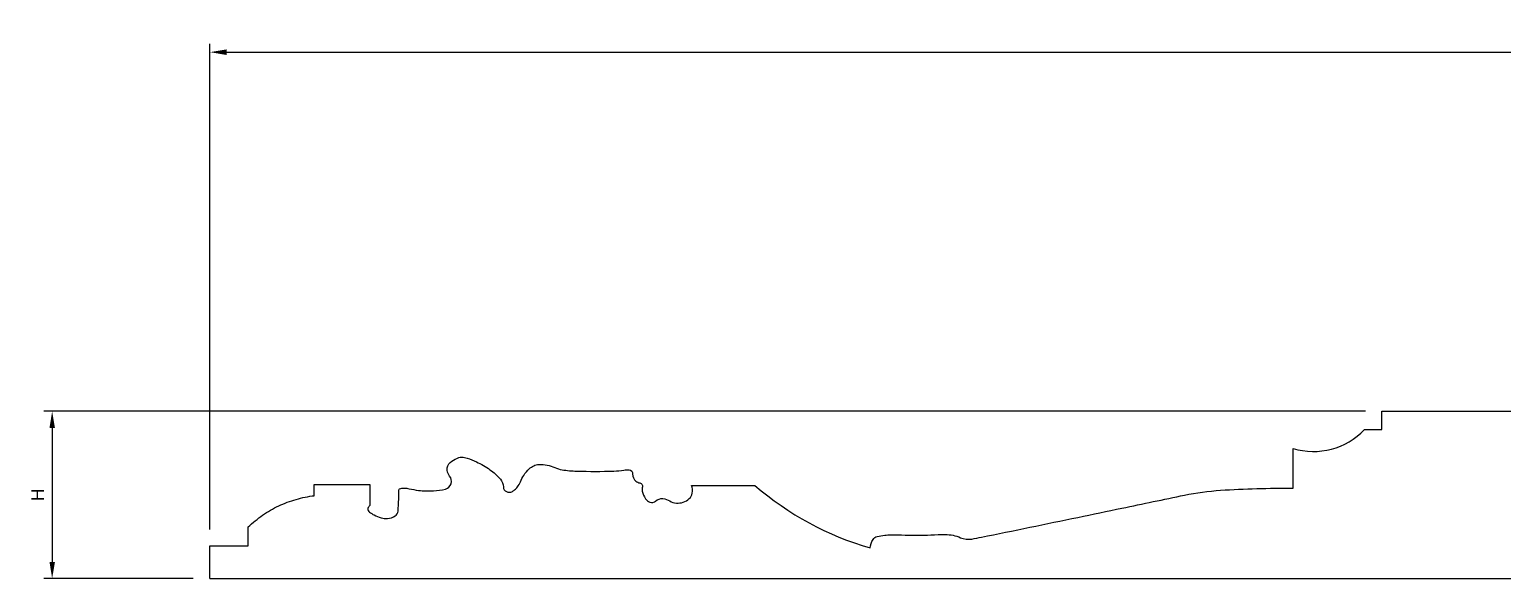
# Model space of a CAD drawing. Header units: millimetres. Extents: x 96 to 279, y 61 to 183.
# Drawn here: x 158.06 to 169.13, y 146.11 to 150.24 of the extents above; entities that cross this region are included whole.
import ezdxf

# ---------------------------------------------------------------- set-up
doc = ezdxf.new("R2010")
doc.units = ezdxf.units.MM
doc.layers.add('DIMENSIONS', color=4, linetype='Continuous')
doc.styles.get("Standard").update_dxf_attribs({"font": 'arial.ttf'})
doc.dimstyles.new('BALMER1', dxfattribs={"dimscale": 0, "dimtxt": 0.09375, "dimasz": 0.125, "dimexe": 0.0625, "dimexo": 0.125, "dimgap": 0.0625, "dimtad": 1, "dimdec": 4, "dimlfac": -1, "dimzin": 3, "dimdsep": 46, "dimlunit": 4, "dimtxsty": 'Standard', "dimcen": 0.0625, "dimdle": 0.0625, "dimclrd": 256, "dimclre": 256, "dimclrt": 256, "dimadec": 0, "dimazin": 0, "dimtfac": 0.75, "dimtdec": 4, "dimtix": 1, "dimtmove": 2, "dimatfit": 3, "dimfxl": 1, "dimtolj": 1, "dimtzin": 3, "dimarcsym": 0})

# ---------------------------------------------------------------- blocks, each defined once
blk = doc.blocks.new('*D143')
at = {"layer": 'Defpoints', "color": 0, "transparency": 16777216}
for p in [(183.345, 150.073), (159.417, 146.359), (183.345, 146.114)]:
    blk.add_point(p, dxfattribs=at)
at = {"layer": 'DIMENSIONS', "lineweight": -2, "transparency": 16777216}
for p, q in [((159.417, 146.484), (159.417, 150.136)), ((183.345, 146.239), (183.345, 150.136)), ((159.542, 150.073), (183.22, 150.073))]:
    blk.add_line(p, q, dxfattribs=at)
at = {"layer": 'DIMENSIONS', "transparency": 16777216}
for points in [[(159.542, 150.094), (159.542, 150.052), (159.417, 150.073)], [(183.22, 150.094), (183.22, 150.052), (183.345, 150.073)]]:
    blk.add_solid(points, dxfattribs=at)
at = {"layer": 'DIMENSIONS', "transparency": 16777216, "insert": (171.381, 150.182), "char_height": 0.0938, "attachment_point": 5}
blk.add_mtext('\\A1;D', dxfattribs=at)
blk = doc.blocks.new('*D144')
at = {"layer": 'Defpoints', "color": 0, "transparency": 16777216}
for p in [(168.226, 147.372), (158.231, 146.114), (159.417, 146.114)]:
    blk.add_point(p, dxfattribs=at)
at = {"layer": 'DIMENSIONS', "lineweight": -2, "transparency": 16777216}
for p, q in [((168.101, 147.372), (158.169, 147.372)), ((158.231, 147.247), (158.231, 146.239)), ((159.292, 146.114), (158.169, 146.114))]:
    blk.add_line(p, q, dxfattribs=at)
at = {"layer": 'DIMENSIONS', "transparency": 16777216}
for points in [[(158.211, 147.247), (158.252, 147.247), (158.231, 147.372)], [(158.211, 146.239), (158.252, 146.239), (158.231, 146.114)]]:
    blk.add_solid(points, dxfattribs=at)
at = {"layer": 'DIMENSIONS', "transparency": 16777216, "insert": (158.122, 146.743), "char_height": 0.0938, "attachment_point": 5, "rotation": 90}
blk.add_mtext('\\A1;H', dxfattribs=at)

msp = doc.modelspace()

# ---------------------------------------------------------------- linework, layer by layer
for p, q in [((168.22588, 147.23491), (168.22588, 147.37201)), ((168.22588, 147.37201), (169.26727, 147.37201)), ((168.09399, 147.23491), (168.22588, 147.23491)), ((167.55731, 146.79313), (167.55731, 147.09272)), ((160.20145, 146.82022), (160.61875, 146.82022)), ((160.20145, 146.73734), (160.20145, 146.82022)), ((160.61875, 146.82022), (160.61875, 146.6644)), ((163.03622, 146.81459), (163.5129, 146.81459)), ((159.70467, 146.35939), (159.70467, 146.50195)), ((159.41733, 146.11394), (159.41733, 146.35939)), ((159.41733, 146.35939), (159.70467, 146.35939)), ((159.41733, 146.11394), (169.47467, 146.11394))]:
    msp.add_line(p, q)
at = {"flags": 128}
for points in [[(160.61875, 146.6644, 0.13077999), (160.60414, 146.64168, 0.2162586), (160.60606, 146.62498, 0.09716894), (160.61663, 146.61328, 0.03844361), (160.65, 146.59207, 0.05876685), (160.70368, 146.57114, 0.07111491), (160.75107, 146.56579, 0.14401724), (160.80954, 146.58489, 0.22118135), (160.83048, 146.62032, 0.01148819), (160.83327, 146.65724, 0.00631571), (160.83595, 146.72452, 0.01515123), (160.83582, 146.76602, -0.04004915), (160.83655, 146.78172, -0.29483422), (160.84272, 146.78904, -0.07411092), (160.87755, 146.79428, -0.05988543), (160.91363, 146.79, 0.03012849), (160.98451, 146.77727, 0.0415623), (161.0978, 146.77338, 0.05217242), (161.18715, 146.78716, 0.55256613), (161.21784, 146.88503, -0.4602207), (161.23571, 146.99794, -0.04315328), (161.28701, 147.02368, -0.11166872), (161.30916, 147.02717, -0.06065148), (161.34953, 147.01952, -0.03276187), (161.42016, 146.99181, -0.04639357), (161.52134, 146.93223, -0.05201192), (161.59951, 146.86245, -0.18678405), (161.62259, 146.80273, 0.3024802), (161.64568, 146.76801, 0.09297008), (161.66852, 146.76311, 0.12005629), (161.6863, 146.76697, 0.0644546), (161.70679, 146.78042, 0.05048618), (161.72832, 146.80307, 0.07542058), (161.74983, 146.84164, -0.06080697), (161.77505, 146.89014, -0.05206392), (161.81741, 146.93992, -0.08557096), (161.85059, 146.96218, -0.09199548), (161.88951, 146.97157, -0.0596752), (161.95079, 146.96752, -0.06034005), (162.00919, 146.94909, 0.06517055), (162.06346, 146.93254, 0.03482265), (162.1736, 146.9219, 0.01375158), (162.45352, 146.92214, 0.03844304), (162.52774, 146.92997, -0.072513), (162.56743, 146.93145, -0.3974901), (162.59372, 146.90065, 0.24549232), (162.61882, 146.84612, 0.12346607), (162.64808, 146.83332, -0.21035926), (162.6642, 146.82274, -0.21814473), (162.66697, 146.80379, 0.12535022), (162.66585, 146.7715, 0.09838038), (162.69077, 146.71427, 0.15158314), (162.72311, 146.68901, 0.27865168), (162.76677, 146.69701, -0.2066158), (162.8218, 146.71508, -0.11986051), (162.87313, 146.69757, 0.12563619), (162.92237, 146.6814, 0.10094024), (162.97412, 146.68836, 0.09993946), (163.0195, 146.71521, 0.16925962), (163.04195, 146.7561, 0.13290998), (163.03622, 146.81459)], [(159.70467, 146.50195, -0.04053218), (159.81292, 146.59044, -0.04053218), (159.93404, 146.66031, -0.04046858), (160.06462, 146.70967, -0.04046858), (160.20145, 146.73734)], [(164.37918, 146.3443, -0.11139958), (164.40087, 146.40789, -0.20208364), (164.43183, 146.43006, -0.02472037), (164.48826, 146.43993, -0.03120755), (164.53356, 146.44271, -0.00591158), (164.6428, 146.4413, 0.00679008), (164.7379, 146.44024, 0.00961338), (164.83561, 146.44236, -0.00874594), (164.94301, 146.44487, -0.10340948), (165.0588, 146.42138, 0.14552922), (165.14305, 146.41145, 0.00741786), (165.21623, 146.42527, 0.00074715), (165.94046, 146.57431, 0.00050645), (166.27178, 146.64336, -0.00035713), (166.7416, 146.74142, -0.03544978), (167.01269, 146.77801, -0.01778202), (167.55731, 146.79313)]]:
    msp.add_lwpolyline(points, format="xyb", dxfattribs=at)
for centre, radius, start, end in [((167.71127, 147.59554), 0.52586, 252.975037, 316.7017), ((165.01574, 148.54984), 2.29556, 229.105257, 253.900898)]:
    msp.add_arc(centre, radius, start, end)

# ---------------------------------------------------------------- dimensions: what is measured, and where the dimension line sits
at = {"layer": 'DIMENSIONS'}
dim = msp.add_linear_dim(base=(183.34452, 150.07311), p1=(159.41733, 146.35939), p2=(183.34452, 146.11394), text='D', dimstyle='BALMER1', override={"dimscale": 1}, dxfattribs=at)
dim.commit()
dim.dimension.update_dxf_attribs({"geometry": '*D143', "text_midpoint": (171.38092, 150.18248)})
dim = msp.add_linear_dim(base=(158.23136, 146.11394), p1=(168.22588, 147.37201), p2=(159.41733, 146.11394), angle=90, text='H', dimstyle='BALMER1', override={"dimscale": 1}, dxfattribs=at)
dim.commit()
dim.dimension.update_dxf_attribs({"geometry": '*D144', "text_midpoint": (158.12198, 146.74298)})

doc.saveas('drawing.dxf')
